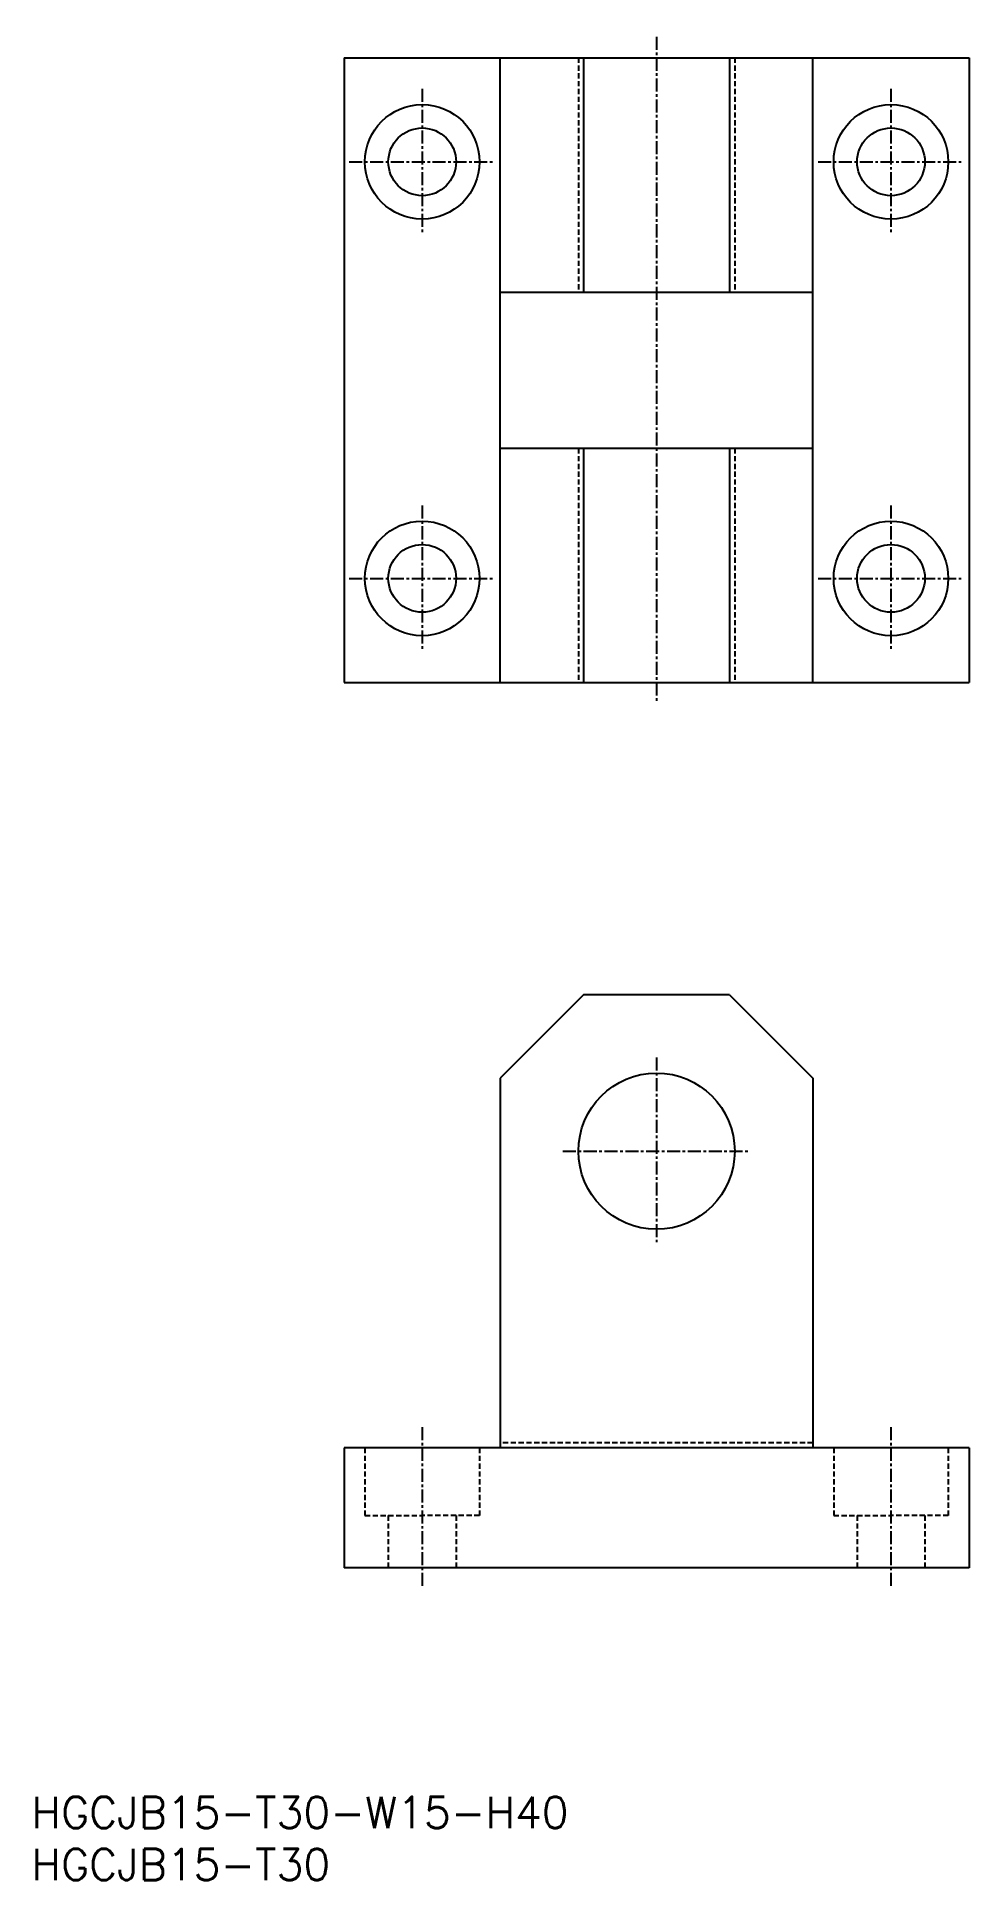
# Model space of a CAD drawing. Extents: x 1 to 90, y 0 to 177.
import ezdxf

# ---------------------------------------------------------------- set-up
doc = ezdxf.new("R2010")
doc.units = 0
doc.linetypes.add('CENTER', pattern=[2, 1.25, -0.25, 0.25, -0.25])
doc.linetypes.add('DASHED', pattern=[0.75, 0.5, -0.25])
doc.layers.get('0').update_dxf_attribs({"linetype": 'CONTINUOUS'})
doc.layers.add('CENTER', color=1, linetype='CENTER')
doc.styles.get("Standard").update_dxf_attribs({"font": 'txt.shx'})

# ---------------------------------------------------------------- blocks, each defined once
blk = doc.blocks.new('*U14')
at = {"color": 7, "linetype": 'CONTINUOUS'}
blk.add_text('HGCJB15-T30', height=3, dxfattribs=at).set_placement((0, 0))
blk = doc.blocks.new('*U15')
at = {"color": 7, "linetype": 'CONTINUOUS'}
blk.add_text('HGCJB15-T30-W15-H40', height=3, dxfattribs=at).set_placement((0, 5))

msp = doc.modelspace()

# ---------------------------------------------------------------- linework, layer by layer
at = {"color": 7, "linetype": 'CONTINUOUS'}
for p, q in [((30, 175), (30, 115)), ((30, 175), (90, 175)), ((45, 115), (45, 175)), ((53, 175), (53, 152.5)), ((67, 175), (67, 152.5)), ((75, 115), (75, 175)), ((90, 175), (90, 115)), ((45, 152.5), (75, 152.5)), ((45, 137.5), (75, 137.5)), ((53, 137.5), (53, 115)), ((67, 137.5), (67, 115)), ((30, 115), (90, 115)), ((53, 85), (45, 77)), ((67, 85), (53, 85)), ((67, 85), (75, 77)), ((45, 77), (45, 41.5)), ((75, 77), (75, 41.5)), ((30, 41.5), (30, 30)), ((90, 41.5), (30, 41.5)), ((90, 41.5), (90, 30)), ((90, 30), (30, 30))]:
    msp.add_line(p, q, dxfattribs=at)
at = {"color": 3, "linetype": 'DASHED'}
for p, q in [((52.5, 175), (52.5, 152.5)), ((67.5, 175), (67.5, 152.5)), ((52.5, 137.5), (52.5, 115)), ((67.5, 137.5), (67.5, 115)), ((32, 41.5), (32, 35)), ((43, 41.5), (43, 35)), ((75, 42), (45, 42)), ((77, 41.5), (77, 35)), ((88, 41.5), (88, 35)), ((32, 35), (37.5, 35)), ((34.25, 35), (34.25, 30)), ((43, 35), (37.5, 35)), ((40.75, 35), (40.75, 30)), ((77, 35), (82.5, 35)), ((79.25, 35), (79.25, 30)), ((88, 35), (82.5, 35)), ((85.75, 35), (85.75, 30))]:
    msp.add_line(p, q, dxfattribs=at)
at = {"color": 7, "linetype": 'CONTINUOUS'}
for centre, radius in [((37.5, 165), 5.5), ((82.5, 165), 5.5), ((37.5, 165), 3.25), ((82.5, 165), 3.25), ((37.5, 125), 5.5), ((82.5, 125), 5.5), ((37.5, 125), 3.25), ((82.5, 125), 3.25), ((60, 70), 7.5)]:
    msp.add_circle(centre, radius, dxfattribs=at)
at = {"layer": 'CENTER', "color": 1, "linetype": 'CENTER'}
for p, q in [((60, 177), (60, 113)), ((37.5, 172), (37.5, 158)), ((82.5, 172), (82.5, 158)), ((30.5, 165), (44.5, 165)), ((75.5, 165), (89.5, 165)), ((37.5, 132), (37.5, 118)), ((82.5, 132), (82.5, 118)), ((30.5, 125), (44.5, 125)), ((75.5, 125), (89.5, 125)), ((60, 79), (60, 61)), ((51, 70), (69, 70)), ((37.5, 43.5), (37.5, 28)), ((82.5, 43.5), (82.5, 28))]:
    msp.add_line(p, q, dxfattribs=at)

# ---------------------------------------------------------------- block references
at = {"color": 7, "linetype": 'CONTINUOUS'}
for name in ['*U15', '*U14']:
    msp.add_blockref(name, (0, 0), dxfattribs=at)

doc.saveas('drawing.dxf')
